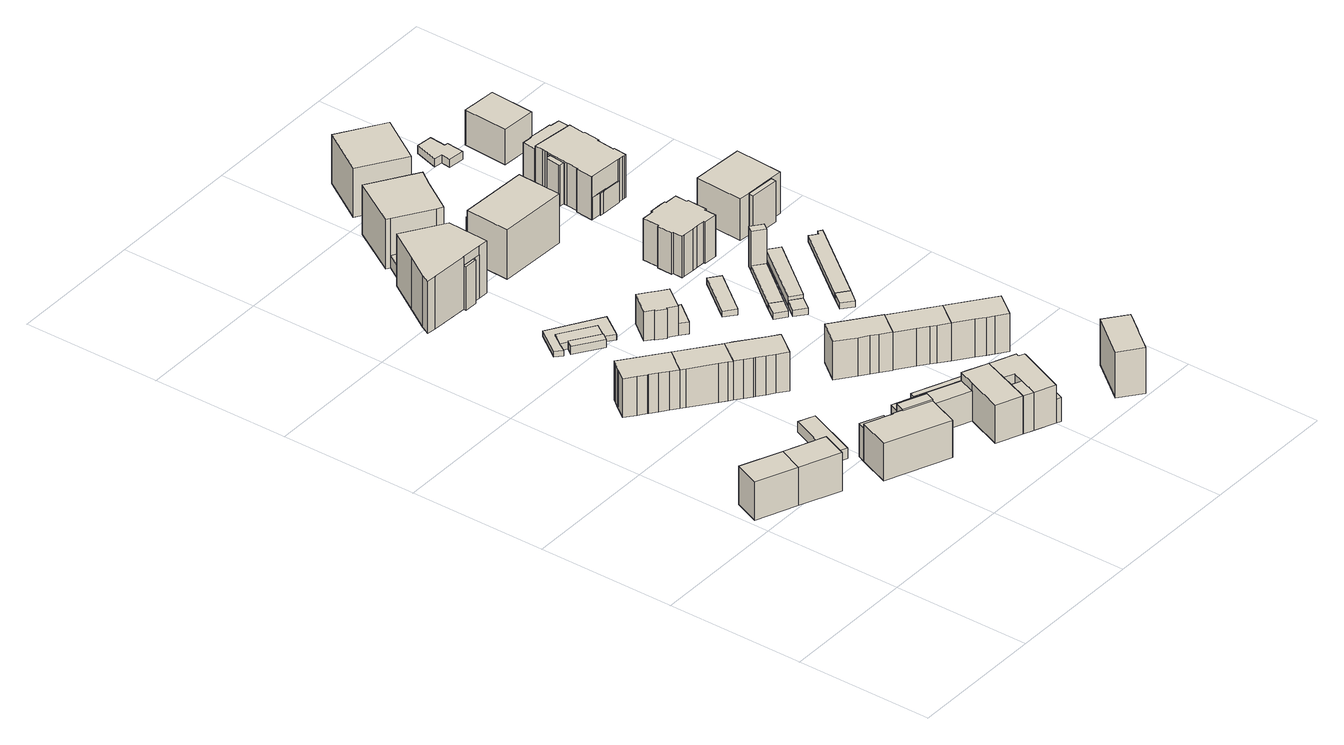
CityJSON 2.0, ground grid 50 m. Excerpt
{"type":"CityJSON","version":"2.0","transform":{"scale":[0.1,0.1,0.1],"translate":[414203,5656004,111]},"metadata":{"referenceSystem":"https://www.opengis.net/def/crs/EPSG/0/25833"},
"CityObjects":{
"building1":{"type":"Building","attributes":{"Dachtyp_tdc":"tdcGableRoof","Gemeindeschluessel":14612000,"Dachneigung":36.72,"QualitaetDacherkennung":85,"Geometrietyp2DReferenz":"3000","measuredHeight":16.43,"function":"31001_9998","roofType":"3100"},"geometry":[{"type":"Solid","lod":"1","boundaries":[[[[0,1,2,3]],[[4,5,6,7]],[[3,5,4,0]],[[2,6,5,3]],[[1,7,6,2]],[[0,4,7,1]]]]}]},
"building2":{"type":"Building","attributes":{"Dachtyp_tdc":"tdcGableRoof","Gemeindeschluessel":14612000,"Dachneigung":36.81,"QualitaetDacherkennung":83,"Geometrietyp2DReferenz":"3000","measuredHeight":16.48,"function":"31001_9998","roofType":"3100"},"geometry":[{"type":"Solid","lod":"1","boundaries":[[[[1,0,8,9]],[[7,10,11,4]],[[9,10,7,1]],[[8,11,10,9]],[[0,4,11,8]],[[1,7,4,0]]]]}]},
"building3":{"type":"Building","attributes":{"Dachtyp_tdc":"tdcHipAndGableRoof","Gemeindeschluessel":14612000,"Dachneigung":34.83,"QualitaetDacherkennung":57,"Geometrietyp2DReferenz":"3000","measuredHeight":5.12,"function":"31001_9998","roofType":"5000"},"geometry":[{"type":"Solid","lod":"1","boundaries":[[[[12,13,14,15]],[[16,17,18,19]],[[15,17,16,12]],[[14,18,17,15]],[[13,19,18,14]],[[12,16,19,13]]]]}]},
"building4":{"type":"Building","attributes":{"Dachtyp_tdc":"tdcGableRoof","Gemeindeschluessel":14612000,"Dachneigung":36.37,"QualitaetDacherkennung":86,"Geometrietyp2DReferenz":"3000","measuredHeight":16.55,"function":"31001_9998","roofType":"3100"},"geometry":[{"type":"Solid","lod":"1","boundaries":[[[[20,21,22,23,24,25,26,27,28,29,30,31,32,33]],[[34,35,36,37,38,39,40,41,42,43,44,45,46,47]],[[33,35,34,20]],[[32,36,35,33]],[[31,37,36,32]],[[30,38,37,31]],[[29,39,38,30]],[[28,40,39,29]],[[27,41,40,28]],[[26,42,41,27]],[[25,43,42,26]],[[24,44,43,25]],[[23,45,44,24]],[[22,46,45,23]],[[21,47,46,22]],[[20,34,47,21]]]]}]},
"building5":{"type":"Building","attributes":{"Dachtyp_tdc":"tdcFreeFormRoof","Gemeindeschluessel":14612000,"Dachneigung":36.53,"QualitaetDacherkennung":89,"Geometrietyp2DReferenz":"3000","measuredHeight":16.57,"function":"31001_9998","roofType":"5000"},"geometry":[{"type":"Solid","lod":"1","boundaries":[[[[30,48,49,50,51,52,53,32]],[[38,36,54,55,56,57,58,59]],[[32,36,38,30]],[[53,54,36,32]],[[52,55,54,53]],[[51,56,55,52]],[[50,57,56,51]],[[49,58,57,50]],[[48,59,58,49]],[[30,38,59,48]]]]}]},
"building6":{"type":"Building","attributes":{"Gemeindeschluessel":14612000,"Geometrietyp2DReferenz":"3000","function":"31001_9998","roofType":"9999"},"children":["building6-1","building6-2","building6-3","building6-4","building6-5","building6-6","building6-7","building6-8","building6-9","building6-10"]},
"building6-1":{"type":"BuildingPart","attributes":{"Dachtyp_tdc":"tdcPolyFlatRoof","Dachneigung":0,"QualitaetDacherkennung":38,"Geometrietyp2DReferenz":"3000","measuredHeight":14.39,"roofType":"1000"},"parents":["building6"],"geometry":[{"type":"Solid","lod":"1","boundaries":[[[[60,61,62,63,64,65,66,67]],[[68,69,70,71,72,73,74,75]],[[66,69,68,67]],[[65,70,69,66]],[[64,71,70,65]],[[63,72,71,64]],[[62,73,72,63]],[[61,74,73,62]],[[60,75,74,61]],[[67,68,75,60]]]]}]},
"building6-2":{"type":"BuildingPart","attributes":{"Dachtyp_tdc":"tdcGableRoof","Dachneigung":69.42,"QualitaetDacherkennung":9,"Geometrietyp2DReferenz":"3000","measuredHeight":13.5,"roofType":"3100"},"parents":["building6"],"geometry":[{"type":"Solid","lod":"1","boundaries":[[[[76,77,78,79,80]],[[81,82,83,84,85]],[[80,82,81,76]],[[79,83,82,80]],[[78,84,83,79]],[[77,85,84,78]],[[76,81,85,77]]]]}]},
"building6-3":{"type":"BuildingPart","attributes":{"Dachtyp_tdc":"tdcPolyFlatRoof","Dachneigung":0,"QualitaetDacherkennung":35,"Geometrietyp2DReferenz":"3000","measuredHeight":14.2,"roofType":"1000"},"parents":["building6"],"geometry":[{"type":"Solid","lod":"1","boundaries":[[[[86,87,88,89,90,91,92,93,94]],[[95,96,97,98,99,100,101,102,103]],[[94,96,95,86]],[[93,97,96,94]],[[92,98,97,93]],[[91,99,98,92]],[[90,100,99,91]],[[89,101,100,90]],[[88,102,101,89]],[[87,103,102,88]],[[86,95,103,87]]]]}]},
"building6-4":{"type":"BuildingPart","attributes":{"Dachtyp_tdc":"tdcPolyFlatRoof","Dachneigung":0,"QualitaetDacherkennung":50,"Geometrietyp2DReferenz":"3000","measuredHeight":14.39,"roofType":"1000"},"parents":["building6"],"geometry":[{"type":"Solid","lod":"1","boundaries":[[[[66,65,104,105,106,107,108,109,110,111]],[[69,112,113,114,115,116,117,118,119,70]],[[111,112,69,66]],[[110,113,112,111]],[[109,114,113,110]],[[108,115,114,109]],[[107,116,115,108]],[[106,117,116,107]],[[105,118,117,106]],[[104,119,118,105]],[[65,70,119,104]],[[66,69,70,65]]]]}]},
"building6-5":{"type":"BuildingPart","attributes":{"Dachtyp_tdc":"tdcFreeFormRoof","Dachneigung":21.26,"QualitaetDacherkennung":7,"Geometrietyp2DReferenz":"3000","measuredHeight":14.95,"roofType":"5000"},"parents":["building6"],"geometry":[{"type":"Solid","lod":"1","boundaries":[[[[120,121,122,123,124,125,126,127]],[[99,128,83,82,129,130,101,100]],[[127,128,99,120]],[[126,83,128,127]],[[125,82,83,126]],[[124,129,82,125]],[[123,130,129,124]],[[122,101,130,123]],[[121,100,101,122]],[[120,99,100,121]]]]}]},
"building6-6":{"type":"BuildingPart","attributes":{"Dachtyp_tdc":"tdcPolyFlatRoof","Dachneigung":0,"QualitaetDacherkennung":55,"Geometrietyp2DReferenz":"3000","measuredHeight":11.25,"roofType":"1000"},"parents":["building6"],"geometry":[{"type":"Solid","lod":"1","boundaries":[[[[131,132,133,134]],[[85,135,136,68]],[[134,135,85,131]],[[133,136,135,134]],[[132,68,136,133]],[[131,85,68,132]]]]}]},
"building6-7":{"type":"BuildingPart","attributes":{"Dachtyp_tdc":"tdcPolyFlatRoof","Dachneigung":0,"QualitaetDacherkennung":56,"Geometrietyp2DReferenz":"3000","measuredHeight":14.38,"roofType":"1000"},"parents":["building6"],"geometry":[{"type":"Solid","lod":"1","boundaries":[[[[64,63,106,105]],[[71,118,117,72]],[[105,118,71,64]],[[106,117,118,105]],[[63,72,117,106]],[[64,71,72,63]]]]}]},
"building6-8":{"type":"BuildingPart","attributes":{"Dachtyp_tdc":"tdcPolyFlatRoof","Dachneigung":0,"QualitaetDacherkennung":43,"Geometrietyp2DReferenz":"3000","measuredHeight":11.25,"roofType":"1000"},"parents":["building6"],"geometry":[{"type":"Solid","lod":"1","boundaries":[[[[137,138,139,140]],[[81,75,74,129]],[[140,75,81,137]],[[139,74,75,140]],[[138,129,74,139]],[[137,81,129,138]]]]}]},
"building6-9":{"type":"BuildingPart","attributes":{"Dachtyp_tdc":"tdcGableRoof","Dachneigung":37.07,"QualitaetDacherkennung":18,"Geometrietyp2DReferenz":"3000","measuredHeight":14.84,"roofType":"3100"},"parents":["building6"],"geometry":[{"type":"Solid","lod":"1","boundaries":[[[[141,142,143,144]],[[95,145,146,96]],[[144,145,95,141]],[[143,146,145,144]],[[142,96,146,143]],[[141,95,96,142]]]]}]},
"building6-10":{"type":"BuildingPart","attributes":{"Dachtyp_tdc":"tdcFreeFormRoof","Dachneigung":14.71,"QualitaetDacherkennung":10,"Geometrietyp2DReferenz":"3000","measuredHeight":9.12,"roofType":"5000"},"parents":["building6"],"geometry":[{"type":"Solid","lod":"1","boundaries":[[[[147,148,149,150]],[[115,151,152,116]],[[150,151,115,147]],[[149,152,151,150]],[[148,116,152,149]],[[147,115,116,148]]]]}]},
"building7":{"type":"Building","attributes":{"Dachtyp_tdc":"tdcFreeFormRoof","Gemeindeschluessel":14612000,"Dachneigung":37.03,"QualitaetDacherkennung":88,"Geometrietyp2DReferenz":"3000","measuredHeight":16.68,"function":"31001_9998","roofType":"5000"},"geometry":[{"type":"Solid","lod":"1","boundaries":[[[[153,154,155,156,157,158,159,160,161,162,163,164]],[[165,166,167,168,169,56,55,170,171,172,173,174]],[[164,166,165,153]],[[163,167,166,164]],[[162,168,167,163]],[[161,169,168,162]],[[160,56,169,161]],[[159,55,56,160]],[[158,170,55,159]],[[157,171,170,158]],[[156,172,171,157]],[[155,173,172,156]],[[154,174,173,155]],[[153,165,174,154]]]]}]},
"building8":{"type":"Building","attributes":{"Dachtyp_tdc":"tdcFreeFormRoof","Gemeindeschluessel":14612000,"Dachneigung":21.02,"QualitaetDacherkennung":22,"Geometrietyp2DReferenz":"3000","measuredHeight":3.37,"function":"31001_2000","roofType":"5000"},"geometry":[{"type":"Solid","lod":"1","boundaries":[[[[175,176,177,178]],[[179,180,181,182]],[[178,180,179,175]],[[177,181,180,178]],[[176,182,181,177]],[[175,179,182,176]]]]}]},
"building9":{"type":"Building","attributes":{"Dachtyp_tdc":"tdcPolyFlatRoof","Gemeindeschluessel":14612000,"Dachneigung":11.26,"QualitaetDacherkennung":79,"Geometrietyp2DReferenz":"3000","measuredHeight":3.14,"function":"31001_2000","roofType":"2100"},"geometry":[{"type":"Solid","lod":"1","boundaries":[[[[183,184,185,186,187]],[[188,189,190,179,182]],[[187,189,188,183]],[[186,190,189,187]],[[185,179,190,186]],[[184,182,179,185]],[[183,188,182,184]]]]}]},
"building10":{"type":"Building","attributes":{"Dachtyp_tdc":"tdcPolyFlatRoof","Gemeindeschluessel":14612000,"Dachneigung":0,"QualitaetDacherkennung":63,"Geometrietyp2DReferenz":"3000","measuredHeight":2.1,"function":"31001_2000","roofType":"1000"},"geometry":[{"type":"Solid","lod":"1","boundaries":[[[[191,192,193,194,195,196,197,198,199]],[[179,190,189,188,200,201,202,203,204]],[[199,190,179,191]],[[198,189,190,199]],[[197,188,189,198]],[[196,200,188,197]],[[195,201,200,196]],[[194,202,201,195]],[[193,203,202,194]],[[192,204,203,193]],[[191,179,204,192]]]]}]},
"building11":{"type":"Building","attributes":{"Gemeindeschluessel":14612000,"Geometrietyp2DReferenz":"3000","function":"31001_9998","roofType":"9999"},"children":["building11-1","building11-2","building11-3"]},
"building11-1":{"type":"BuildingPart","attributes":{"Dachtyp_tdc":"tdcPolyFlatRoof","Dachneigung":57.32,"QualitaetDacherkennung":45,"Geometrietyp2DReferenz":"3000","measuredHeight":17.42,"roofType":"2100"},"parents":["building11"],"geometry":[{"type":"Solid","lod":"1","boundaries":[[[[205,206,207,208,209,210]],[[211,212,213,214,215,216]],[[210,212,211,205]],[[209,213,212,210]],[[208,214,213,209]],[[207,215,214,208]],[[206,216,215,207]],[[205,211,216,206]]]]}]},
"building11-2":{"type":"BuildingPart","attributes":{"Dachtyp_tdc":"tdcHipAndGableRoof","Dachneigung":19.21,"QualitaetDacherkennung":11,"Geometrietyp2DReferenz":"3000","measuredHeight":22.19,"roofType":"5000"},"parents":["building11"],"geometry":[{"type":"Solid","lod":"1","boundaries":[[[[217,218,219,220,221,222,223,224,225,226,227,228,229]],[[212,211,230,231,232,233,234,235,236,237,238,239,213]],[[229,211,212,217]],[[228,230,211,229]],[[227,231,230,228]],[[226,232,231,227]],[[225,233,232,226]],[[224,234,233,225]],[[223,235,234,224]],[[222,236,235,223]],[[221,237,236,222]],[[220,238,237,221]],[[219,239,238,220]],[[218,213,239,219]],[[217,212,213,218]]]]}]},
"building11-3":{"type":"BuildingPart","attributes":{"Dachtyp_tdc":"tdcPolyFlatRoof","Dachneigung":0,"QualitaetDacherkennung":60,"Geometrietyp2DReferenz":"3000","measuredHeight":4.73,"roofType":"1000"},"parents":["building11"],"geometry":[{"type":"Solid","lod":"1","boundaries":[[[[240,241,242,243]],[[235,244,245,246]],[[243,244,235,240]],[[242,245,244,243]],[[241,246,245,242]],[[240,235,246,241]]]]}]},
"building12":{"type":"Building","attributes":{"Gemeindeschluessel":14612000,"Geometrietyp2DReferenz":"3000","function":"31001_9998","roofType":"9999"},"children":["building12-1","building12-2"]},
"building12-1":{"type":"BuildingPart","attributes":{"Dachtyp_tdc":"tdcHipRoof","Dachneigung":23.1,"QualitaetDacherkennung":86,"Geometrietyp2DReferenz":"3000","measuredHeight":12.17,"roofType":"3200"},"parents":["building12"],"geometry":[{"type":"Solid","lod":"1","boundaries":[[[[247,248,249,250,251,252,253,254,255,256]],[[257,258,259,260,261,262,263,264,265,266]],[[256,258,257,247]],[[255,259,258,256]],[[254,260,259,255]],[[253,261,260,254]],[[252,262,261,253]],[[251,263,262,252]],[[250,264,263,251]],[[249,265,264,250]],[[248,266,265,249]],[[247,257,266,248]]]]}]},
"building12-2":{"type":"BuildingPart","attributes":{"Dachtyp_tdc":"tdcFreeFormRoof","Dachneigung":62.78,"QualitaetDacherkennung":5,"Geometrietyp2DReferenz":"3000","measuredHeight":9.55,"roofType":"5000"},"parents":["building12"],"geometry":[{"type":"Solid","lod":"1","boundaries":[[[[267,268,269,270,271,272]],[[273,274,275,276,262,261]],[[272,274,273,267]],[[271,275,274,272]],[[270,276,275,271]],[[269,262,276,270]],[[268,261,262,269]],[[267,273,261,268]]]]}]},
"building13":{"type":"Building","attributes":{"Dachtyp_tdc":"tdcFreeFormRoof","Gemeindeschluessel":14612000,"Dachneigung":35.47,"QualitaetDacherkennung":87,"Geometrietyp2DReferenz":"3000","measuredHeight":16.23,"function":"31001_9998","roofType":"5000"},"geometry":[{"type":"Solid","lod":"1","boundaries":[[[[277,278,279,280,281,282,283]],[[284,285,286,287,288,289,290]],[[283,285,284,277]],[[282,286,285,283]],[[281,287,286,282]],[[280,288,287,281]],[[279,289,288,280]],[[278,290,289,279]],[[277,284,290,278]]]]}]},
"building14":{"type":"Building","attributes":{"Dachtyp_tdc":"tdcFreeFormRoof","Gemeindeschluessel":14612000,"Dachneigung":39.79,"QualitaetDacherkennung":13,"Geometrietyp2DReferenz":"3000","measuredHeight":5.16,"function":"31001_9998","roofType":"5000"},"geometry":[{"type":"Solid","lod":"1","boundaries":[[[[291,292,293,294]],[[295,296,264,263]],[[294,296,295,291]],[[293,264,296,294]],[[292,263,264,293]],[[291,295,263,292]]]]}]},
"building15":{"type":"Building","attributes":{"Dachtyp_tdc":"tdcGableRoof","Gemeindeschluessel":14612000,"Dachneigung":35.31,"QualitaetDacherkennung":89,"Geometrietyp2DReferenz":"3000","measuredHeight":16.15,"function":"31001_9998","roofType":"3100"},"geometry":[{"type":"Solid","lod":"1","boundaries":[[[[297,298,299,300,301,302,303,304,305]],[[306,307,308,309,310,311,312,313,314]],[[305,307,306,297]],[[304,308,307,305]],[[303,309,308,304]],[[302,310,309,303]],[[301,311,310,302]],[[300,312,311,301]],[[299,313,312,300]],[[298,314,313,299]],[[297,306,314,298]]]]}]},
"building16":{"type":"Building","attributes":{"Dachtyp_tdc":"tdcTentRoof","Gemeindeschluessel":14612000,"Dachneigung":23.41,"QualitaetDacherkennung":56,"Geometrietyp2DReferenz":"3000","measuredHeight":20.96,"function":"31001_9998","roofType":"3500"},"geometry":[{"type":"Solid","lod":"1","boundaries":[[[[315,316,317,318,319,320,321]],[[322,323,324,325,326,327,328]],[[321,323,322,315]],[[320,324,323,321]],[[319,325,324,320]],[[318,326,325,319]],[[317,327,326,318]],[[316,328,327,317]],[[315,322,328,316]]]]}]},
"building17":{"type":"Building","attributes":{"Dachtyp_tdc":"tdcPolyFlatRoof","Gemeindeschluessel":14612000,"Dachneigung":3.43,"QualitaetDacherkennung":77,"Geometrietyp2DReferenz":"3000","measuredHeight":2.37,"function":"31001_2463","roofType":"2100"},"geometry":[{"type":"Solid","lod":"1","boundaries":[[[[329,330,331,332]],[[333,334,335,336]],[[332,334,333,329]],[[331,335,334,332]],[[330,336,335,331]],[[329,333,336,330]]]]}]},
"building18":{"type":"Building","attributes":{"Dachtyp_tdc":"tdcPolyFlatRoof","Gemeindeschluessel":14612000,"Dachneigung":2.93,"QualitaetDacherkennung":82,"Geometrietyp2DReferenz":"3000","measuredHeight":2.38,"function":"31001_2463","roofType":"2100"},"geometry":[{"type":"Solid","lod":"1","boundaries":[[[[337,338,339,340]],[[341,342,343,344]],[[340,342,341,337]],[[339,343,342,340]],[[338,344,343,339]],[[337,341,344,338]]]]}]},
"building19":{"type":"Building","attributes":{"Gemeindeschluessel":14612000,"Geometrietyp2DReferenz":"3000","function":"31001_9998","roofType":"9999"},"children":["building19-1","building19-2","building19-3"]},
"building19-1":{"type":"BuildingPart","attributes":{"Dachtyp_tdc":"tdcFreeFormRoof","Dachneigung":75.86,"QualitaetDacherkennung":16,"Geometrietyp2DReferenz":"3000","measuredHeight":16.37,"roofType":"5000"},"parents":["building19"],"geometry":[{"type":"Solid","lod":"1","boundaries":[[[[345,346,347,348]],[[349,350,351,352]],[[348,350,349,345]],[[347,351,350,348]],[[346,352,351,347]],[[345,349,352,346]]]]}]},
"building19-2":{"type":"BuildingPart","attributes":{"Dachtyp_tdc":"tdcFreeFormRoof","Dachneigung":66.32,"QualitaetDacherkennung":17,"Geometrietyp2DReferenz":"3000","measuredHeight":15.08,"roofType":"5000"},"parents":["building19"],"geometry":[{"type":"Solid","lod":"1","boundaries":[[[[353,354,355,356]],[[357,358,359,360]],[[356,358,357,353]],[[355,359,358,356]],[[354,360,359,355]],[[353,357,360,354]]]]}]},
"building19-3":{"type":"BuildingPart","attributes":{"Dachtyp_tdc":"tdcHipRoof","Dachneigung":28.96,"QualitaetDacherkennung":55,"Geometrietyp2DReferenz":"3000","measuredHeight":21.09,"roofType":"3200"},"parents":["building19"],"geometry":[{"type":"Solid","lod":"1","boundaries":[[[[361,362,363,364]],[[365,366,367,368]],[[364,366,365,361]],[[363,367,366,364]],[[362,368,367,363]],[[361,365,368,362]]]]}]},
"building20":{"type":"Building","attributes":{"Dachtyp_tdc":"tdcPolyFlatRoof","Gemeindeschluessel":14612000,"Dachneigung":2.9,"QualitaetDacherkennung":77,"Geometrietyp2DReferenz":"3000","measuredHeight":2.4,"function":"31001_2463","roofType":"2100"},"geometry":[{"type":"Solid","lod":"1","boundaries":[[[[369,370,371,372]],[[373,374,375,376]],[[372,374,373,369]],[[371,375,374,372]],[[370,376,375,371]],[[369,373,376,370]]]]}]},
"building21":{"type":"Building","attributes":{"Dachtyp_tdc":"tdcFreeFormRoof","Gemeindeschluessel":14612000,"Dachneigung":35.67,"QualitaetDacherkennung":90,"Geometrietyp2DReferenz":"3000","measuredHeight":16.21,"function":"31001_9998","roofType":"5000"},"geometry":[{"type":"Solid","lod":"1","boundaries":[[[[299,377,378,379,380,381,382,383,301]],[[384,385,386,387,388,389,390,391,392]],[[301,385,384,299]],[[383,386,385,301]],[[382,387,386,383]],[[381,388,387,382]],[[380,389,388,381]],[[379,390,389,380]],[[378,391,390,379]],[[377,392,391,378]],[[299,384,392,377]]]]}]},
"building22":{"type":"Building","attributes":{"Dachtyp_tdc":"tdcFreeFormRoof","Gemeindeschluessel":14612000,"Dachneigung":35.73,"QualitaetDacherkennung":79,"Geometrietyp2DReferenz":"3000","measuredHeight":19.22,"function":"31001_9998","roofType":"5000"},"geometry":[{"type":"Solid","lod":"1","boundaries":[[[[393,394,395,396,397,398]],[[399,400,401,402,403,404]],[[398,400,399,393]],[[397,401,400,398]],[[396,402,401,397]],[[395,403,402,396]],[[394,404,403,395]],[[393,399,404,394]]]]}]},
"building23":{"type":"Building","attributes":{"Dachtyp_tdc":"tdcPolyFlatRoof","Gemeindeschluessel":14612000,"Dachneigung":3.67,"QualitaetDacherkennung":59,"Geometrietyp2DReferenz":"3000","measuredHeight":2.41,"function":"31001_2463","roofType":"2100"},"geometry":[{"type":"Solid","lod":"1","boundaries":[[[[330,405,406,331]],[[336,335,407,408]],[[331,335,336,330]],[[406,407,335,331]],[[405,408,407,406]],[[330,336,408,405]]]]}]},
"building24":{"type":"Building","attributes":{"Dachtyp_tdc":"tdcPolyFlatRoof","Gemeindeschluessel":14612000,"Dachneigung":3.07,"QualitaetDacherkennung":73,"Geometrietyp2DReferenz":"3000","measuredHeight":2.39,"function":"31001_2463","roofType":"2100"},"geometry":[{"type":"Solid","lod":"1","boundaries":[[[[409,410,411,412]],[[413,414,415,416]],[[412,414,413,409]],[[411,415,414,412]],[[410,416,415,411]],[[409,413,416,410]]]]}]},
"building25":{"type":"Building","attributes":{"Dachtyp_tdc":"tdcFreeFormRoof","Gemeindeschluessel":14612000,"Dachneigung":24.29,"QualitaetDacherkennung":68,"Geometrietyp2DReferenz":"3000","measuredHeight":20.68,"function":"31001_9998","roofType":"5000"},"geometry":[{"type":"Solid","lod":"1","boundaries":[[[[417,418,419,420]],[[421,422,423,424]],[[420,422,421,417]],[[419,423,422,420]],[[418,424,423,419]],[[417,421,424,418]]]]}]},
"building26":{"type":"Building","attributes":{"Dachtyp_tdc":"tdcHipAndGableRoof","Gemeindeschluessel":14612000,"Dachneigung":12.25,"QualitaetDacherkennung":10,"Geometrietyp2DReferenz":"3000","measuredHeight":5.37,"function":"31001_2463","roofType":"5000"},"geometry":[{"type":"Solid","lod":"1","boundaries":[[[[425,426,427,428]],[[429,430,376,375]],[[428,430,429,425]],[[427,376,430,428]],[[426,375,376,427]],[[425,429,375,426]]]]}]},
"building27":{"type":"Building","attributes":{"Dachtyp_tdc":"tdcCutTentRoof","Gemeindeschluessel":14612000,"Dachneigung":40.53,"QualitaetDacherkennung":58,"Geometrietyp2DReferenz":"3000","measuredHeight":17.98,"function":"31001_9998","roofType":"9999"},"geometry":[{"type":"Solid","lod":"1","boundaries":[[[[431,432,433,434,435,436,437,438,439,440,441,442,443,444,445,446,447,448,449,450,451,452,453,454]],[[455,456,457,458,459,460,461,462,463,464,465,466,467,468,469,470,471,472,473,474,475,476,477,478]],[[454,456,455,431]],[[453,457,456,454]],[[452,458,457,453]],[[451,459,458,452]],[[450,460,459,451]],[[449,461,460,450]],[[448,462,461,449]],[[447,463,462,448]],[[446,464,463,447]],[[445,465,464,446]],[[444,466,465,445]],[[443,467,466,444]],[[442,468,467,443]],[[441,469,468,442]],[[440,470,469,441]],[[439,471,470,440]],[[438,472,471,439]],[[437,473,472,438]],[[436,474,473,437]],[[435,475,474,436]],[[434,476,475,435]],[[433,477,476,434]],[[432,478,477,433]],[[431,455,478,432]]]]}]},
"building28":{"type":"Building","attributes":{"Dachtyp_tdc":"tdcFreeFormRoof","Gemeindeschluessel":14612000,"Dachneigung":41.95,"QualitaetDacherkennung":6,"Geometrietyp2DReferenz":"3000","measuredHeight":15.86,"function":"31001_2463","roofType":"5000"},"geometry":[{"type":"Solid","lod":"1","boundaries":[[[[479,480,481,482]],[[408,407,483,484]],[[482,407,408,479]],[[481,483,407,482]],[[480,484,483,481]],[[479,408,484,480]]]]}]},
"building29":{"type":"Building","attributes":{"Dachtyp_tdc":"tdcPolyFlatRoof","Gemeindeschluessel":14612000,"Dachneigung":0,"QualitaetDacherkennung":76,"Geometrietyp2DReferenz":"3000","measuredHeight":2.29,"function":"31001_2463","roofType":"1000"},"geometry":[{"type":"Solid","lod":"1","boundaries":[[[[412,485,486,487,488,409]],[[414,413,489,490,491,492]],[[409,413,414,412]],[[488,489,413,409]],[[487,490,489,488]],[[486,491,490,487]],[[485,492,491,486]],[[412,414,492,485]]]]}]},
"building30":{"type":"Building","attributes":{"Gemeindeschluessel":14612000,"Geometrietyp2DReferenz":"3000","function":"31001_9998","roofType":"9999"},"children":["building30-1","building30-2","building30-3","building30-4"]},
"building30-1":{"type":"BuildingPart","attributes":{"Dachtyp_tdc":"tdcHipAndGableRoof","Dachneigung":31,"QualitaetDacherkennung":71,"Geometrietyp2DReferenz":"3000","measuredHeight":18.66,"roofType":"5000"},"parents":["building30"],"geometry":[{"type":"Solid","lod":"1","boundaries":[[[[493,494,495,496,497,498,499,500,501,502,503,504,505,506,507,508,509,510,511,512,513,514,515]],[[516,517,518,519,520,521,522,523,524,525,526,527,528,529,530,531,532,533,534,535,536,537,538]],[[515,517,516,493]],[[514,518,517,515]],[[513,519,518,514]],[[512,520,519,513]],[[511,521,520,512]],[[510,522,521,511]],[[509,523,522,510]],[[508,524,523,509]],[[507,525,524,508]],[[506,526,525,507]],[[505,527,526,506]],[[504,528,527,505]],[[503,529,528,504]],[[502,530,529,503]],[[501,531,530,502]],[[500,532,531,501]],[[499,533,532,500]],[[498,534,533,499]],[[497,535,534,498]],[[496,536,535,497]],[[495,537,536,496]],[[494,538,537,495]],[[493,516,538,494]]]]}]},
"building30-2":{"type":"BuildingPart","attributes":{"Dachtyp_tdc":"tdcPolyFlatRoof","Dachneigung":29.34,"QualitaetDacherkennung":59,"Geometrietyp2DReferenz":"3000","measuredHeight":16.17,"roofType":"2100"},"parents":["building30"],"geometry":[{"type":"MultiSurface","lod":"1","boundaries":[[[539,540,541,542,543,544,545,546,547,544,548,549]],[[550,551,552,553,554,555,518,553,517,556,557,558]],[[549,551,550,539]],[[548,552,551,549]],[[544,553,552,548]],[[547,554,553,544]],[[553,544,543,517]],[[542,556,517,543]],[[541,557,556,542]],[[540,558,557,541]],[[539,550,558,540]]]}]},
"building30-3":{"type":"BuildingPart","attributes":{"Dachtyp_tdc":"tdcHipRoof","Dachneigung":33.59,"QualitaetDacherkennung":32,"Geometrietyp2DReferenz":"3000","measuredHeight":16.39,"roofType":"3200"},"parents":["building30"],"geometry":[{"type":"Solid","lod":"1","boundaries":[[[[559,560,561,562,563,564,565,566,567,568]],[[522,569,570,571,572,573,574,575,576,524]],[[567,569,522,568]],[[566,570,569,567]],[[565,571,570,566]],[[564,572,571,565]],[[563,573,572,564]],[[562,574,573,563]],[[561,575,574,562]],[[560,576,575,561]],[[559,524,576,560]],[[568,522,524,559]]]]}]},
"building30-4":{"type":"BuildingPart","attributes":{"Dachtyp_tdc":"tdcFreeFormRoof","Dachneigung":68.77,"QualitaetDacherkennung":7,"Geometrietyp2DReferenz":"3000","measuredHeight":14.83,"roofType":"5000"},"parents":["building30"],"geometry":[{"type":"Solid","lod":"1","boundaries":[[[[577,578,579,580,581,582,583,584]],[[585,537,586,535,587,588,589,590]],[[584,537,585,577]],[[583,586,537,584]],[[582,535,586,583]],[[581,587,535,582]],[[580,588,587,581]],[[579,589,588,580]],[[578,590,589,579]],[[577,585,590,578]]]]}]},
"building31":{"type":"Building","attributes":{"Dachtyp_tdc":"tdcPolyFlatRoof","Gemeindeschluessel":14612000,"Dachneigung":0,"QualitaetDacherkennung":92,"Geometrietyp2DReferenz":"3000","measuredHeight":2.98,"function":"31001_9998","roofType":"1000"},"geometry":[{"type":"Solid","lod":"1","boundaries":[[[[591,592,593,594,595,596,597,598]],[[599,600,601,602,603,604,605,606]],[[598,600,599,591]],[[597,601,600,598]],[[596,602,601,597]],[[595,603,602,596]],[[594,604,603,595]],[[593,605,604,594]],[[592,606,605,593]],[[591,599,606,592]]]]}]},
"building32":{"type":"Building","attributes":{"Gemeindeschluessel":14612000,"Geometrietyp2DReferenz":"3000","function":"31001_9998","roofType":"9999"},"children":["building32-1","building32-2"]},
"building32-1":{"type":"BuildingPart","attributes":{"Dachtyp_tdc":"tdcGableRoof","Dachneigung":12.87,"QualitaetDacherkennung":44,"Geometrietyp2DReferenz":"3000","measuredHeight":17.27,"roofType":"3100"},"parents":["building32"],"geometry":[{"type":"Solid","lod":"1","boundaries":[[[[607,608,609,610,611]],[[612,613,614,615,616]],[[611,613,612,607]],[[610,614,613,611]],[[609,615,614,610]],[[608,616,615,609]],[[607,612,616,608]]]]}]},
"building32-2":{"type":"BuildingPart","attributes":{"Dachtyp_tdc":"tdcCutTentRoof","Dachneigung":41.95,"QualitaetDacherkennung":66,"Geometrietyp2DReferenz":"3000","measuredHeight":17.82,"roofType":"9999"},"parents":["building32"],"geometry":[{"type":"Solid","lod":"1","boundaries":[[[[617,618,619,620,621,622,623]],[[612,624,625,626,627,614,613]],[[623,624,612,617]],[[622,625,624,623]],[[621,626,625,622]],[[620,627,626,621]],[[619,614,627,620]],[[618,613,614,619]],[[617,612,613,618]]]]}]},
"building33":{"type":"Building","attributes":{"Dachtyp_tdc":"tdcPolyFlatRoof","Gemeindeschluessel":14612000,"Dachneigung":4.94,"QualitaetDacherkennung":76,"Geometrietyp2DReferenz":"3000","measuredHeight":13.82,"function":"31001_9998","roofType":"2100"},"geometry":[{"type":"Solid","lod":"1","boundaries":[[[[628,629,630,631]],[[632,633,634,635]],[[631,633,632,628]],[[630,634,633,631]],[[629,635,634,630]],[[628,632,635,629]]]]}]}
},
"vertices":[
[151,495,169],[189,585,169],[45,646,169],[7,555,169],[151,495,23],[7,555,23],[45,646,23],[189,585,23],
[295,434,169],[334,526,169],[334,526,23],[295,434,23],
[390,554,59],[449,529,59],[526,714,59],[468,738,59],[390,554,19],[468,738,19],[526,714,19],[449,529,19],
[261,1294,169],[249,1279,169],[232,1258,169],[230,1254,169],[200,1215,169],[238,1186,169],[264,1166,169],[267,1164,169],[292,1145,169],[320,1123,169],[345,1103,169],[375,1142,169],[406,1182,169],[382,1201,169],[261,1294,22],[382,1201,22],[406,1182,22],[375,1142,22],[345,1103,22],[320,1123,22],[292,1145,22],[267,1164,22],[264,1166,22],[238,1186,22],[200,1215,22],[230,1254,22],[232,1258,22],[249,1279,22],
[362,1091,169],[445,1027,169],[470,1008,169],[482,999,169],[542,1077,169],[408,1181,169],[408,1181,22],[542,1077,22],[482,999,22],[470,1008,22],[445,1027,22],[362,1091,22],
[880,413,152],[855,352,152],[802,222,152],[894,184,152],[921,251,152],[937,292,152],[970,375,152],[898,405,152],[898,405,8],[970,375,8],[937,292,8],[921,251,8],[894,184,8],[802,222,8],[855,352,8],[880,413,8],
[741,471,119],[723,479,119],[647,510,119],[630,467,119],[723,428,119],[741,471,8],[723,428,8],[630,467,8],[647,510,8],[723,479,8],
[480,490,150],[433,377,150],[661,282,150],[708,394,150],[609,436,150],[611,439,150],[578,453,150],[577,449,150],[562,456,150],[480,490,8],[562,456,8],[577,449,8],[578,453,8],[611,439,8],[609,436,8],[708,394,8],[661,282,8],[433,377,8],
[974,277,152],[958,236,152],[931,169,152],[1003,138,152],[1076,312,152],[1078,317,152],[1057,326,152],[1061,337,152],[1061,337,8],[1057,326,8],[1078,317,8],[1076,312,8],[1003,138,8],[931,169,8],[958,236,8],[974,277,8],
[611,439,154],[609,436,154],[708,394,154],[710,398,154],[715,410,154],[723,428,154],[630,467,154],[624,470,154],[624,470,8],[715,410,8],[710,398,8],
[723,479,121],[898,405,121],[906,424,121],[730,497,121],[730,497,8],[906,424,8],
[741,471,121],[715,410,121],[855,352,121],[880,413,121],
[480,490,134],[562,456,134],[572,482,134],[491,516,134],[491,516,8],[572,482,8],
[1076,312,98],[1003,138,98],[1020,131,98],[1093,305,98],[1093,305,8],[1020,131,8],
[591,915,170],[626,888,170],[686,966,170],[681,970,170],[654,990,170],[567,1058,170],[542,1077,170],[482,999,170],[508,978,170],[534,958,170],[539,955,170],[566,934,170],[591,915,22],[566,934,22],[539,955,22],[534,958,22],[508,978,22],[567,1058,22],[654,990,22],[681,970,22],[686,966,22],[626,888,22],
[488,1508,52],[393,1572,52],[373,1548,52],[470,1482,52],[488,1508,21],[470,1482,21],[373,1548,21],[393,1572,21],
[371,1587,47],[393,1572,47],[488,1508,47],[520,1553,47],[402,1630,47],[371,1587,21],[402,1630,21],[520,1553,21],
[488,1508,42],[522,1482,42],[579,1564,42],[399,1675,42],[331,1581,42],[354,1560,42],[371,1587,42],[402,1630,42],[520,1553,42],[354,1560,21],[331,1581,21],[399,1675,21],[579,1564,21],[522,1482,21],
[366,1958,187],[366,1948,187],[413,1946,187],[413,1956,187],[442,1955,187],[366,1959,187],[366,1958,22],[366,1959,22],[442,1955,22],[413,1956,22],[413,1946,22],[366,1948,22],
[366,1959,220],[442,1955,220],[479,1953,220],[481,1990,220],[482,2008,220],[486,2105,220],[353,2191,220],[341,2199,220],[267,2084,220],[212,2000,220],[195,1969,220],[230,1965,220],[366,1958,220],[230,1965,22],[195,1969,22],[212,2000,22],[267,2084,22],[341,2199,22],[353,2191,22],[486,2105,22],[482,2008,22],[481,1990,22],[479,1953,22],
[353,2191,69],[482,2108,69],[535,2190,69],[407,2273,69],[407,2273,22],[535,2190,22],[482,2108,22],
[595,1388,130],[626,1364,130],[629,1368,130],[659,1346,130],[717,1422,130],[686,1445,130],[660,1466,130],[629,1489,130],[570,1413,130],[598,1392,130],[595,1388,19],[598,1392,19],[570,1413,19],[629,1489,19],[660,1466,19],[686,1445,19],[717,1422,19],[659,1346,19],[629,1368,19],[626,1364,19],
[665,1472,99],[660,1466,99],[686,1445,99],[691,1452,99],[690,1466,99],[679,1474,99],[665,1472,19],[679,1474,19],[690,1466,19],[691,1452,19],
[907,700,167],[966,778,167],[814,895,167],[754,818,167],[819,767,167],[850,744,167],[873,726,167],[907,700,22],[873,726,22],[850,744,22],[819,767,22],[754,818,22],[814,895,22],[966,778,22],
[745,1400,64],[717,1422,64],[659,1346,64],[686,1324,64],[745,1400,19],[686,1324,19],
[1001,628,166],[1021,613,166],[1056,586,166],[1085,624,166],[1116,664,166],[966,778,166],[936,738,166],[907,700,166],[968,654,166],[1001,628,23],[968,654,23],[907,700,23],[936,738,23],[966,778,23],[1116,664,23],[1085,624,23],[1056,586,23],[1021,613,23],
[665,2343,209],[498,2451,209],[394,2282,209],[407,2273,209],[535,2190,209],[555,2178,209],[627,2290,209],[665,2343,21],[627,2290,21],[555,2178,21],[535,2190,21],[407,2273,21],[394,2282,21],[498,2451,21],
[938,1129,46],[972,1173,46],[933,1204,46],[899,1159,46],[938,1129,24],[899,1159,24],[933,1204,24],[972,1173,24],
[854,1262,45],[967,1408,45],[928,1439,45],[815,1293,45],[854,1262,23],[815,1293,23],[928,1439,23],[967,1408,23],
[601,2109,169],[638,2107,169],[639,2122,169],[601,2125,169],[601,2109,21],[601,2125,21],[639,2122,21],[638,2107,21],
[783,2100,162],[820,2099,162],[821,2115,162],[783,2116,162],[783,2100,21],[783,2116,21],[821,2115,21],[820,2099,21],
[829,1936,208],[836,2098,208],[585,2110,208],[577,1948,208],[829,1936,21],[577,1948,21],[585,2110,21],[836,2098,21],
[988,1089,46],[1022,1134,46],[983,1164,46],[949,1120,46],[988,1089,23],[949,1120,23],[983,1164,23],[1022,1134,23],
[1118,539,166],[1147,517,166],[1170,500,166],[1206,472,166],[1235,509,166],[1250,530,166],[1266,550,166],[1056,586,22],[1116,664,22],[1266,550,22],[1250,530,22],[1235,509,22],[1206,472,22],[1170,500,22],[1147,517,22],[1118,539,22],
[1206,61,195],[1282,1,195],[1335,68,195],[1344,79,195],[1396,145,195],[1319,205,195],[1206,61,21],[1319,205,21],[1396,145,21],[1344,79,21],[1335,68,21],[1282,1,21],
[1101,1337,46],[1062,1368,46],[1062,1368,24],[1101,1337,24],
[1102,1072,46],[1068,1028,46],[1107,997,46],[1142,1041,46],[1102,1072,23],[1142,1041,23],[1107,997,23],[1068,1028,23],
[553,2528,207],[714,2424,207],[819,2588,207],[658,2691,207],[553,2528,22],[658,2691,22],[819,2588,22],[714,2424,22],
[1146,1372,59],[983,1164,59],[1022,1134,59],[1185,1342,59],[1146,1372,23],[1185,1342,23],
[1069,1548,181],[1072,1619,181],[1066,1620,181],[1067,1665,181],[1022,1667,181],[1022,1673,181],[999,1674,181],[978,1675,181],[958,1676,181],[957,1670,181],[911,1672,181],[909,1611,181],[904,1611,181],[902,1554,181],[908,1553,181],[907,1517,181],[917,1517,181],[959,1515,181],[979,1515,181],[1011,1514,181],[1011,1507,181],[1061,1505,181],[1061,1512,181],[1062,1548,181],[1069,1548,24],[1062,1548,24],[1061,1512,24],[1061,1505,24],[1011,1507,24],[1011,1514,24],[979,1515,24],[959,1515,24],[917,1517,24],[907,1517,24],[908,1553,24],[902,1554,24],[904,1611,24],[909,1611,24],[911,1672,24],[957,1670,24],[958,1676,24],[978,1675,24],[999,1674,24],[1022,1673,24],[1022,1667,24],[1067,1665,24],[1066,1620,24],[1072,1619,24],
[1101,1337,177],[1118,1359,177],[1079,1390,177],[1062,1368,177],[1079,1390,24],[1118,1359,24],
[1348,1306,46],[1335,1316,46],[1325,1303,46],[1298,1324,46],[1298,1324,23],[1325,1303,23],[1335,1316,23],[1348,1306,23],
[1001,1995,182],[996,1995,182],[990,1933,182],[994,1933,182],[1115,1924,182],[1122,1923,182],[1136,1922,182],[1145,1922,182],[1150,1921,182],[1155,1970,182],[1151,1970,182],[1158,2036,182],[1163,2036,182],[1169,2094,182],[1165,2095,182],[1172,2155,182],[1094,2164,182],[1019,2173,182],[1016,2143,182],[1015,2132,182],[1014,2124,182],[1014,2122,182],[1005,2039,182],[1001,1995,20],[1005,2039,20],[1014,2122,20],[1014,2124,20],[1015,2132,20],[1016,2143,20],[1019,2173,20],[1094,2164,20],[1172,2155,20],[1165,2095,20],[1169,2094,20],[1163,2036,20],[1158,2036,20],[1151,1970,20],[1155,1970,20],[1150,1921,20],[1145,1922,20],[1136,1922,20],[1122,1923,20],[1115,1924,20],[994,1933,20],[990,1933,20],[996,1995,20],
[994,2108,176],[988,2058,176],[991,2055,176],[1006,2053,176],[1005,2039,176],[1012,2110,176],[1014,2122,176],[1013,2119,176],[1013,2113,176],[1005,2111,176],[999,2112,176],[994,2108,20],[999,2112,20],[1005,2111,20],[1012,2110,20],[1013,2113,20],[1013,2119,20],[1006,2053,20],[991,2055,20],[988,2058,20],
[1172,2155,171],[1177,2155,171],[1182,2205,171],[1146,2209,171],[1146,2214,171],[1058,2223,171],[1058,2219,171],[1022,2222,171],[1016,2173,171],[1019,2173,171],[1016,2173,20],[1022,2222,20],[1058,2219,20],[1058,2223,20],[1146,2214,20],[1146,2209,20],[1182,2205,20],[1177,2155,20],
[990,1931,103],[1025,1927,103],[1025,1924,103],[1040,1923,103],[1115,1920,103],[1115,1924,103],[1040,1929,103],[990,1933,103],[990,1931,20],[1040,1929,20],[1115,1920,20],[1040,1923,20],[1025,1924,20],[1025,1927,20],
[921,2490,51],[951,2486,51],[948,2452,51],[1006,2446,51],[1012,2509,51],[999,2511,51],[1005,2570,51],[948,2576,51],[921,2490,21],[948,2576,21],[1005,2570,21],[999,2511,21],[1012,2509,21],[1006,2446,21],[948,2452,21],[951,2486,21],
[1216,1492,179],[1215,1475,179],[1322,1468,179],[1323,1486,179],[1216,1493,179],[1216,1492,23],[1216,1493,23],[1323,1486,23],[1322,1468,23],[1215,1475,23],
[1216,1492,181],[1216,1493,181],[1323,1486,181],[1365,1484,181],[1376,1658,181],[1186,1670,181],[1175,1495,181],[1175,1495,23],[1186,1670,23],[1376,1658,23],[1365,1484,23],
[1080,2491,148],[1069,2329,148],[1194,2320,148],[1205,2482,148],[1080,2491,15],[1205,2482,15],[1194,2320,15],[1069,2329,15]
]}
